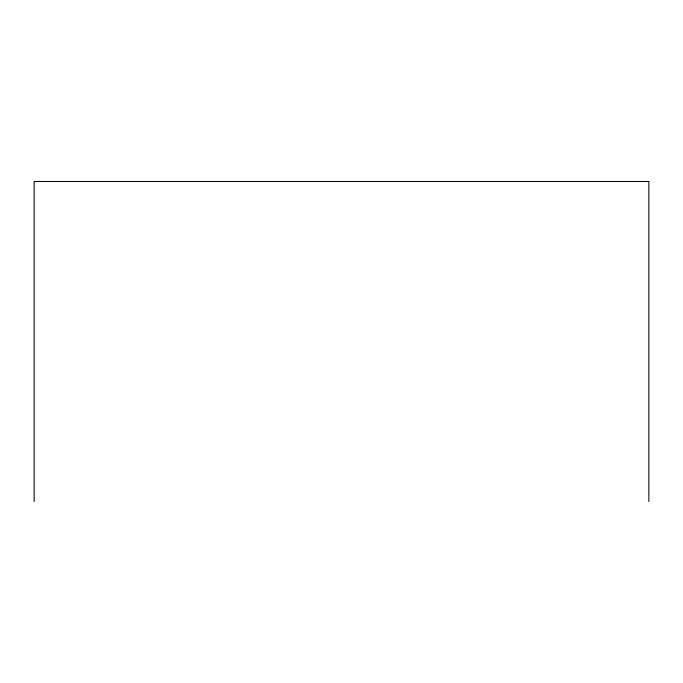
<?xml version="1.0" encoding="UTF-8"?>
<svg xmlns="http://www.w3.org/2000/svg" width="683" height="683" viewBox="0 0 683 683"><rect width="100%" height="100%" fill="white"/><g stroke="black" fill="none" stroke-linecap="round" stroke-linejoin="round"><path stroke-width="1.02" d="M648.85 501.518L648.85 181.482L34.15 181.482L34.15 501.518"/></g></svg>
